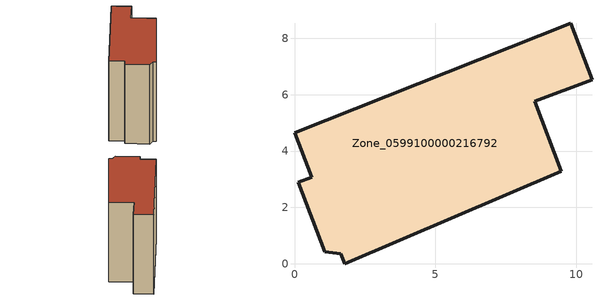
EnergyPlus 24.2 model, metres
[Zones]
Zone_0599100000216792
 floor ground (C_G): 0.14,2.89 0.61,3.07 0,4.65 9.8,8.54 10.57,6.54 8.54,5.77 9.48,3.29 1.78,0 1.64,0.36 1.08,0.42 z0
 wall outside (C_F): 0.61,3.07 0.14,2.89 1.08,0.42 1.64,0.36 1.78,0 9.48,3.29 8.54,5.77 10.57,6.54 9.8,8.54 0,4.65 0.61,3.07 z0:9.96
 roof outside (C_R): 9.8,8.54 0,4.65 0.61,3.07 0.14,2.89 1.08,0.42 1.64,0.36 1.78,0 9.48,3.29 8.54,5.77 10.57,6.54 z9.96
[BUILDING]
Pand.0599100000216792: North Axis=0; Terrain=City; Loads Convergence Tolerance Value=0.04; Temperature Convergence Tolerance Value=0.4; Solar Distribution=FullExterior; Maximum Number of Warmup Days=25; Minimum Number of Warmup Days=1
[Site:Location]
Rotterdam.The.Hague.AP_ZH_NLD Design_Conditions: Latitude=51.96; Longitude=4.45; Time Zone=1; Elevation=-4.5
[SITE:GROUNDTEMPERATURE:BUILDINGSURFACE]
18, 18, 18, 18, 18, 18, 18, 18, 18, 18, 18, 18
[MATERIAL] Thermal Absorptance=0.9; Solar Absorptance=0.7; Visible Absorptance=0.7
Name | Roughness | Thickness | Conductivity | Density | Specific Heat
G.TI.1946 | MediumSmooth | 0.15 | 1 | 540 | 1210
F.TI.1946 | Rough | 0.3 | 0.857143 | 1920 | 840
R.TI.1946 | MediumRough | 0.2 | 0.1 | 1500 | 1000
[CONSTRUCTION]
C_G: G.TI.1946
C_F: F.TI.1946
C_R: R.TI.1946
[ZONE]
Zone_0599100000216792: Type=1; Multiplier=1; Ceiling Height=Autocalculate; Volume=Autocalculate; Floor Area=autocalculate; Part of Total Floor Area=Yes
[ZONEINFILTRATION:DESIGNFLOWRATE]
Infil_Zone_0599100000216792: Zone or ZoneList or Space or SpaceList=Zone_0599100000216792; Schedule=AlwaysOn; Design Flow Rate Calculation Method=Flow/Area; Flow Rate per Floor Area=0.003; Constant Term Coefficient=1; Temperature Term Coefficient=0; Velocity Term Coefficient=0; Velocity Squared Term Coefficient=0
[HVACTEMPLATE:ZONE:IDEALLOADSAIRSYSTEM]
Zone_0599100000216792: Maximum Heating Supply Air Temperature=50; Minimum Cooling Supply Air Temperature=13; Maximum Heating Supply Air Humidity Ratio=0.0156; Minimum Cooling Supply Air Humidity Ratio=0.0077; Heating Limit=NoLimit; Cooling Limit=NoLimit; Dehumidification Control Type=ConstantSensibleHeatRatio; Cooling Sensible Heat Ratio=0.7; Dehumidification Setpoint=60; Humidification Control Type=None; Humidification Setpoint=30; Outdoor Air Method=None; Outdoor Air Flow Rate per Person=0.00944; Outdoor Air Flow Rate per Zone Floor Area=0; Outdoor Air Flow Rate per Zone=0; Demand Controlled Ventilation Type=None; Outdoor Air Economizer Type=NoEconomizer; Heat Recovery Type=None; Sensible Heat Recovery Effectiveness=0.7; Latent Heat Recovery Effectiveness=0.65
[ZONECONTROL:THERMOSTAT]
ThermostatControl_Zone_0599100000216792: Zone or ZoneList=Zone_0599100000216792; Control Type Schedule=DualSetpointControlType; Control 1=Thermostat_Zone_0599100000216792; Temperature Difference Between Cutout And Setpoint=0
[THERMOSTATSETPOINT:DUALSETPOINT]
Thermostat_Zone_0599100000216792: Heating Setpoint Temperature Schedule=HeatingSetpoint_Zone_0599100000216792; Cooling Setpoint Temperature Schedule=CoolingSetpoint_Zone_0599100000216792
[SCHEDULE:COMPACT]
HeatingSetpoint_Zone_0599100000216792: Through: 12/31, For: AllDays, Until: 24:00, 21
CoolingSetpoint_Zone_0599100000216792: Through: 12/31, For: AllDays, Until: 24:00, 24
DualSetpointControlType: Through: 12/31, For: AllDays, Until: 24:00, 4
AlwaysOn: Through: 12/31, For: AllDays, Until: 24:00, 1
